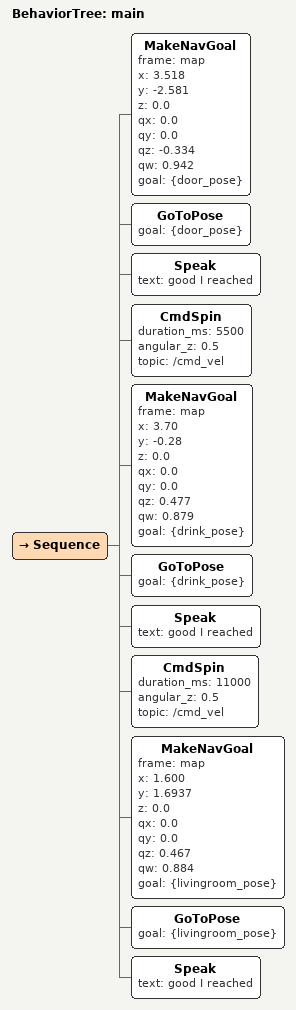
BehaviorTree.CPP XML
<?xml version="1.0" encoding="UTF-8"?>
<root BTCPP_format="4">
    <BehaviorTree ID="main">
          <Sequence>
           <MakeNavGoal frame="map" x="3.518" y="-2.581" z="0.0" qx="0.0" qy="0.0" qz="-0.334" qw="0.942" goal="{door_pose}"/>
           <GoToPose goal="{door_pose}"/>
           <Speak text="good I reached"/>
           <CmdSpin duration_ms="5500" angular_z="0.5"  topic="/cmd_vel"/>

           <MakeNavGoal frame="map" x="3.70" y="-0.28" z="0.0" qx="0.0" qy="0.0" qz="0.477" qw="0.879" goal="{drink_pose}"/>
           <GoToPose goal="{drink_pose}"/>
           <Speak text="good I reached"/>
           <CmdSpin duration_ms="11000" angular_z="0.5"  topic="/cmd_vel"/>

           <MakeNavGoal frame="map" x="1.600" y="1.6937" z="0.0" qx="0.0" qy="0.0" qz="0.467" qw="0.884" goal="{livingroom_pose}"/>
           <GoToPose goal="{livingroom_pose}"/>
           <Speak text="good I reached"/>
          </Sequence>
    </BehaviorTree>
</root>
